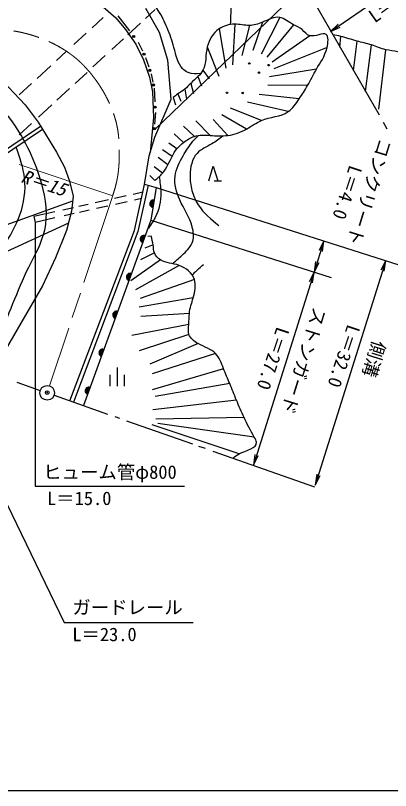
# Model space of a CAD drawing. Units: millimetres, scale not verified. Extents: x 40000 to 680000, y 20000 to 380000.
# Drawn here: x 212856 to 263806, y 205000 to 310128 of the extents above; entities that cross this region are included whole.
import ezdxf
from ezdxf.enums import TextEntityAlignment as Align

# ---------------------------------------------------------------- set-up
doc = ezdxf.new("R2010")
doc.units = ezdxf.units.MM
doc.header["$LTSCALE"] = 1000
doc.header["$PDMODE"] = 32
doc.header["$PDSIZE"] = 500
doc.linetypes.add('CHAIN', pattern=[18.5, 12, -1.5, 3.5, -1.5])
for name, color, linetype, lineweight in [('M-BGD', 7, 'Continuous', 25), ('M-BMK', 2, 'CHAIN', 13), ('M-BMK-SRVR', 3, 'Continuous', 25), ('M-STR-HTXT', 7, 'Continuous', 25), ('M-STR-STR3', 7, 'Continuous', 25), ('M-TTL-BAND', 7, 'Continuous', 25)]:
    doc.layers.add(name, color=color, linetype=linetype, lineweight=lineweight)
doc.layers.add('M-OTRS', color=6, linetype='Continuous')
doc.styles.add('ＭＳ ゴシック', font='')
doc.styles.get('ＭＳ ゴシック').set_extended_font_data('MS Gothic')

# ---------------------------------------------------------------- blocks, each defined once
blk = doc.blocks.new('open_arrow')
at = {"color": 0, "linetype": 'Continuous', "lineweight": -2}
blk.add_lwpolyline([(7.5, 1.25), (0, 0), (7.5, -1.25)], dxfattribs=at)

msp = doc.modelspace()

# ---------------------------------------------------------------- linework, layer by layer
at = {"layer": 'M-BGD'}
for p, q in [((224780, 311305), (226500, 309817)), ((231837, 310927), (230540, 309733)), ((232399, 307844), (230557, 311058)), ((224757, 309849), (223260, 308473)), ((226500, 309817), (227813, 308213)), ((226782, 310085), (228342, 308048)), ((229843, 309092), (228130, 307517)), ((246394, 309211), (245081, 305399)), ((248753, 309861), (246254, 304889)), ((227813, 308213), (229184, 306230)), ((240517, 308305), (241422, 302976)), ((242633, 308943), (242327, 303448)), ((244635, 308777), (243589, 304685)), ((250614, 308879), (246993, 304494)), ((222463, 307739), (220773, 306186)), ((233554, 304089), (232399, 307844)), ((252832, 307388), (247707, 303792)), ((256933, 305840), (257039, 307299)), ((227513, 306950), (225953, 305515)), ((229184, 306230), (230234, 304101)), ((229512, 306520), (230098, 305327)), ((258765, 302662), (259255, 306655)), ((260400, 299826), (261229, 306131)), ((219740, 305236), (218437, 304037)), ((238911, 305896), (240504, 301906)), ((255178, 305768), (247950, 302887)), ((262237, 297429), (263163, 305486)), ((225045, 304680), (223377, 303146)), ((230234, 304101), (231050, 301767)), ((230538, 304433), (230956, 303161)), ((233996, 298778), (233554, 304089)), ((217640, 303304), (215788, 301601)), ((253750, 302862), (247376, 301791)), ((210130, 302264), (214189, 298026)), ((222578, 302411), (220955, 300918)), ((231050, 301767), (231459, 299755)), ((231269, 302207), (231507, 301104)), ((237648, 301842), (238133, 300567)), ((238324, 302734), (239153, 301536)), ((215012, 300887), (213354, 299362)), ((236667, 300924), (237049, 299534)), ((220199, 300223), (218485, 298647)), ((231459, 299755), (231604, 296284)), ((231686, 300276), (231795, 298398)), ((235864, 300146), (236106, 298769)), ((252539, 300618), (247146, 300656)), ((231778, 293640), (233996, 298778)), ((234295, 298999), (234589, 297992)), ((234907, 299483), (235315, 298502)), ((251392, 298808), (245961, 299394)), ((214189, 298026), (215920, 295669)), ((217800, 298017), (215965, 296329)), ((246267, 295888), (242072, 297558)), ((249900, 297086), (244354, 298374)), ((231877, 296989), (231758, 295379)), ((244252, 294728), (240887, 296653)), ((215027, 295466), (213352, 293926)), ((215920, 295669), (218427, 291610)), ((231604, 296284), (231175, 291558)), ((239306, 293861), (237355, 295824)), ((241715, 293861), (239714, 296003)), ((208749, 290069), (216272, 295098)), ((216535, 294672), (209142, 289730)), ((237164, 293733), (235660, 295123)), ((231039, 291089), (231778, 293640)), ((235685, 292905), (234410, 294078)), ((234793, 292051), (233696, 292790)), ((218427, 291610), (219531, 289551)), ((234130, 291005), (232817, 291910)), ((230374, 287208), (231039, 291089)), ((233569, 289883), (232230, 290852)), ((219531, 289551), (220187, 287641)), ((232829, 288723), (231682, 289616)), ((239133, 287705), (239733, 289705)), ((239733, 289705), (240333, 287705)), ((231771, 287767), (231095, 288417)), ((220187, 287641), (220695, 285611)), ((229006, 280961), (230374, 287208)), ((230862, 287101), (229486, 280819)), ((230377, 287228), (231957, 286816)), ((239833, 287705), (240833, 287705)), ((230142, 286152), (228856, 285864)), ((231957, 286816), (231228, 282380)), ((220624, 284926), (199686, 277486)), ((220695, 285611), (220486, 283582)), ((225486, 285110), (223681, 284706)), ((227889, 285648), (226319, 285296)), ((229954, 285290), (229023, 285082)), ((220720, 284043), (219291, 283723)), ((222731, 284493), (221459, 284208)), ((225386, 284268), (223872, 283929)), ((228024, 284858), (226427, 284501)), ((218199, 283479), (215357, 282842)), ((215357, 282842), (215532, 282062)), ((220839, 283250), (219489, 282947)), ((220486, 283582), (219770, 280985)), ((222880, 283707), (221545, 283408)), ((220040, 281967), (200214, 272857)), ((218210, 282661), (215532, 282062)), ((231228, 282380), (222103, 257207)), ((219770, 280985), (218307, 277255)), ((220249, 257857), (229006, 280961)), ((229486, 280819), (220721, 257692)), ((231290, 280211), (230853, 280127)), ((231558, 279003), (230417, 278583)), ((231726, 277912), (229829, 276972)), ((218307, 277255), (216517, 273465)), ((232565, 276972), (228537, 274152)), ((235083, 276234), (229175, 272894)), ((216517, 273465), (213562, 268391)), ((237164, 274320), (229779, 271752)), ((236996, 271836), (229662, 270577)), ((236476, 269721), (229897, 269302)), ((213562, 268391), (209614, 261585)), ((236409, 268211), (228655, 266700)), ((236426, 266851), (229678, 264653)), ((237668, 265626), (231122, 262840)), ((240051, 264267), (231407, 261514)), ((226689, 262365), (226689, 259865)), ((241125, 262219), (231424, 259332)), ((225689, 261365), (225689, 259865)), ((227689, 259865), (227689, 261365)), ((241964, 260205), (231827, 258426)), ((242871, 257956), (231525, 256647)), ((243911, 255589), (231927, 255371)), ((243257, 250655), (231441, 254616)), ((245304, 252937), (232196, 254767))]:
    msp.add_line(p, q, dxfattribs=at)
for centre, radius in [((228927, 307284), 150), ((228927, 307284), 100), ((228927, 307284), 50), ((230318, 304880), 150), ((230318, 304880), 100), ((230318, 304880), 50), ((231112, 302684), 150), ((231112, 302684), 100), ((244622, 303627), 100), ((244622, 303627), 100), ((247264, 303389), 100), ((247264, 303389), 100), ((231112, 302684), 50), ((245928, 302379), 100), ((245928, 302379), 100), ((231597, 300690), 150), ((231597, 300690), 100), ((231597, 300690), 50), ((241593, 299648), 100), ((241593, 299648), 100), ((243731, 299618), 100), ((243731, 299618), 100), ((231836, 297694), 150), ((231836, 297694), 100), ((231836, 297694), 50), ((231713, 294775), 150), ((231713, 294775), 100), ((231713, 294775), 50)]:
    msp.add_circle(centre, radius, dxfattribs=at)
for centre, radius, start, end in [((231593, 284598), 500, 80.665, 260.665), ((231593, 284598), 500, 80.665, 260.665), ((231593, 284598), 450, 80.665, 260.665), ((231593, 284598), 400, 80.665, 260.665), ((231593, 284598), 350, 80.665, 260.665), ((231593, 284598), 300, 80.665, 260.665), ((231593, 284598), 250, 80.665, 260.665), ((231593, 284598), 200, 80.665, 260.665), ((231593, 284598), 150, 80.665, 260.665), ((231593, 284598), 100, 80.665, 260.665), ((231593, 284598), 50, 80.665, 260.665), ((230295, 279806), 500, 70.07371, 250.07371), ((230295, 279806), 500, 70.07371, 250.07371), ((230295, 279806), 450, 70.07371, 250.07371), ((230295, 279806), 400, 70.07371, 250.07371), ((230295, 279806), 350, 70.07371, 250.07371), ((230295, 279806), 300, 70.07371, 250.07371), ((230295, 279806), 250, 70.07371, 250.07371), ((230295, 279806), 200, 70.07371, 250.07371), ((230295, 279806), 150, 70.07371, 250.07371), ((230295, 279806), 100, 70.07371, 250.07371), ((230295, 279806), 50, 70.07371, 250.07371), ((228429, 274659), 500, 70.07371, 250.07371), ((228429, 274659), 500, 70.07371, 250.07371), ((228429, 274659), 450, 70.07371, 250.07371), ((228429, 274659), 400, 70.07371, 250.07371), ((228429, 274659), 350, 70.07371, 250.07371), ((228429, 274659), 300, 70.07371, 250.07371), ((228429, 274659), 250, 70.07371, 250.07371), ((228429, 274659), 200, 70.07371, 250.07371), ((228429, 274659), 150, 70.07371, 250.07371), ((228429, 274659), 100, 70.07371, 250.07371), ((228429, 274659), 50, 70.07371, 250.07371), ((226563, 269512), 500, 70.07371, 250.07371), ((226563, 269512), 500, 70.07371, 250.07371), ((226563, 269512), 450, 70.07371, 250.07371), ((226563, 269512), 400, 70.07371, 250.07371), ((226563, 269512), 350, 70.07371, 250.07371), ((226563, 269512), 300, 70.07371, 250.07371), ((226563, 269512), 250, 70.07371, 250.07371), ((226563, 269512), 200, 70.07371, 250.07371), ((226563, 269512), 150, 70.07371, 250.07371), ((226563, 269512), 100, 70.07371, 250.07371), ((226563, 269512), 50, 70.07371, 250.07371), ((224697, 264364), 500, 70.07371, 250.07371), ((224697, 264364), 500, 70.07371, 250.07371), ((224697, 264364), 450, 70.07371, 250.07371), ((224697, 264364), 400, 70.07371, 250.07371), ((224697, 264364), 350, 70.07371, 250.07371), ((224697, 264364), 300, 70.07371, 250.07371), ((224697, 264364), 250, 70.07371, 250.07371), ((224697, 264364), 200, 70.07371, 250.07371), ((224697, 264364), 150, 70.07371, 250.07371), ((224697, 264364), 100, 70.07371, 250.07371), ((224697, 264364), 50, 70.07371, 250.07371), ((222831, 259217), 500, 70.07371, 250.07371), ((222831, 259217), 500, 70.07371, 250.07371), ((222831, 259217), 450, 70.07371, 250.07371), ((222831, 259217), 400, 70.07371, 250.07371), ((222831, 259217), 350, 70.07371, 250.07371), ((222831, 259217), 300, 70.07371, 250.07371), ((222831, 259217), 250, 70.07371, 250.07371), ((222831, 259217), 200, 70.07371, 250.07371), ((222831, 259217), 150, 70.07371, 250.07371), ((222831, 259217), 100, 70.07371, 250.07371), ((222831, 259217), 50, 70.07371, 250.07371)]:
    msp.add_arc(centre, radius, start, end, dxfattribs=at)
for points, knots in [([(242071, 308922), (242130, 309973), (242189, 311024), (242166, 312083), (242142, 313215), (242023, 314356), (242166, 315463), (242339, 316805), (242896, 318098), (243167, 319437), (243328, 320229), (243388, 321038), (243449, 321846)], [0, 0, 0, 0, 1, 1, 1, 2, 2, 2, 3, 3, 3, 4, 4, 4, 4]), ([(237979, 302246), (237399, 302211), (236819, 302175), (236309, 302389), (236040, 302501), (235791, 302683), (235584, 302894), (234852, 303639), (234655, 304747), (234385, 305782), (234143, 306709), (233843, 307577), (233482, 308433), (233136, 309253), (232734, 310061), (232258, 310821), (231508, 312022), (230574, 313103), (229550, 314083), (228374, 315208), (227079, 316198), (225716, 317080), (224721, 317723), (223689, 318308), (222636, 318849), (221679, 319340), (220705, 319795), (219752, 320291), (219288, 320533), (218828, 320785), (218369, 321037)], [0, 0, 0, 0, 1, 1, 1, 2, 2, 2, 3, 3, 3, 4, 4, 4, 5, 5, 5, 6, 6, 6, 7, 7, 7, 8, 8, 8, 9, 9, 9, 10, 10, 10, 10]), ([(231771, 287767), (232147, 288065), (232522, 288364), (232829, 288723), (233126, 289070), (233358, 289474), (233569, 289883), (233761, 290256), (233935, 290634), (234130, 291005), (234322, 291371), (234534, 291731), (234793, 292051), (235051, 292369), (235357, 292648), (235685, 292905), (236136, 293258), (236630, 293571), (237164, 293733), (237840, 293939), (238579, 293903), (239306, 293861), (240122, 293813), (240923, 293758), (241715, 293861), (242597, 293976), (243467, 294287), (244252, 294728), (244934, 295110), (245552, 295589), (246267, 295888), (247444, 296381), (248884, 296386), (249900, 297086), (250505, 297503), (250960, 298166), (251392, 298808), (251799, 299411), (252185, 299995), (252539, 300618), (252960, 301359), (253334, 302156), (253750, 302862), (254279, 303758), (254878, 304509), (255178, 305768), (255344, 306464), (255419, 307314), (255073, 307553), (254637, 307852), (253537, 307186), (252832, 307388), (252419, 307506), (252142, 307923), (251800, 308207), (251446, 308501), (251022, 308653), (250614, 308879), (249985, 309229), (249395, 309755), (248753, 309861), (248007, 309984), (247190, 309537), (246394, 309211), (245804, 308969), (245226, 308792), (244635, 308777), (243980, 308761), (243311, 308942), (242633, 308943), (241888, 308944), (241133, 308725), (240517, 308305), (239710, 307756), (239143, 306861), (238911, 305896), (238652, 304825), (238805, 303668), (238324, 302734), (238157, 302409), (237912, 302111), (237648, 301842), (237332, 301519), (236987, 301237), (236667, 300924), (236400, 300663), (236151, 300381), (235864, 300146), (235564, 299902), (235223, 299709), (234907, 299483), (234696, 299332), (234496, 299165), (234295, 298999)], [0, 0, 0, 0, 1, 1, 1, 2, 2, 2, 3, 3, 3, 4, 4, 4, 5, 5, 5, 6, 6, 6, 7, 7, 7, 8, 8, 8, 9, 9, 9, 10, 10, 10, 11, 11, 11, 12, 12, 12, 13, 13, 13, 14, 14, 14, 15, 15, 15, 16, 16, 16, 17, 17, 17, 18, 18, 18, 19, 19, 19, 20, 20, 20, 21, 21, 21, 22, 22, 22, 23, 23, 23, 24, 24, 24, 25, 25, 25, 26, 26, 26, 27, 27, 27, 28, 28, 28, 29, 29, 29, 30, 30, 30, 31, 31, 31, 31]), ([(283861, 299863), (283337, 300105), (282813, 300347), (282300, 300611), (281804, 300867), (281317, 301143), (280809, 301377), (280292, 301615), (279752, 301811), (279198, 301941), (278549, 302094), (277882, 302157), (277224, 302263), (276644, 302356), (276070, 302482), (275491, 302585), (274794, 302710), (274089, 302802), (273396, 302948), (272540, 303129), (271702, 303394), (270858, 303633), (270190, 303822), (269519, 303996), (268844, 304157), (268185, 304314), (267523, 304459), (266870, 304640), (266172, 304833), (265485, 305066), (264775, 305204), (264239, 305308), (263692, 305359), (263163, 305486), (262505, 305645), (261877, 305924), (261229, 306131), (260581, 306338), (259912, 306475), (259255, 306655), (258513, 306858), (257786, 307118), (257039, 307299), (256683, 307386), (256322, 307455), (255962, 307523)], [0, 0, 0, 0, 1, 1, 1, 2, 2, 2, 3, 3, 3, 4, 4, 4, 5, 5, 5, 6, 6, 6, 7, 7, 7, 8, 8, 8, 9, 9, 9, 10, 10, 10, 11, 11, 11, 12, 12, 12, 13, 13, 13, 14, 14, 14, 15, 15, 15, 15]), ([(141198, 255563), (142916, 257239), (144634, 258914), (146580, 260281), (148265, 261465), (150121, 262418), (152024, 263245), (155375, 264701), (158872, 265765), (162185, 267236), (165985, 268924), (169542, 271149), (173313, 272982), (174624, 273619), (175961, 274210), (177184, 274978), (178990, 276113), (180546, 277637), (182083, 279151), (183901, 280942), (185693, 282719), (187526, 284473), (190835, 287640), (194281, 290735), (197627, 293788), (199416, 295420), (201177, 297041), (203312, 298445), (204385, 299150), (205553, 299801), (206759, 299775), (207502, 299759), (208260, 299486), (208937, 299110), (210372, 298312), (211440, 297049), (212384, 295723), (214201, 293169), (215556, 290377), (216376, 287316), (216931, 285243), (217240, 283046), (216799, 281026), (216413, 279255), (215450, 277620), (214622, 275946), (213019, 272706), (211923, 269322), (210328, 266148), (209641, 264782), (208862, 263455), (208084, 262128)], [0, 0, 0, 0, 1, 1, 1, 2, 2, 2, 3, 3, 3, 4, 4, 4, 5, 5, 5, 6, 6, 6, 7, 7, 7, 8, 8, 8, 9, 9, 9, 10, 10, 10, 11, 11, 11, 12, 12, 12, 13, 13, 13, 14, 14, 14, 15, 15, 15, 16, 16, 16, 17, 17, 17, 17]), ([(234217, 276497), (234712, 276916), (235207, 277334), (235693, 277800), (236215, 278301), (236728, 278855), (236930, 279516), (237118, 280127), (237040, 280828), (236864, 281471), (236502, 282796), (235721, 283874), (235165, 285125), (234713, 286141), (234409, 287271), (234538, 288341), (234656, 289315), (235134, 290240), (235643, 291113), (236046, 291802), (236468, 292460), (236971, 293059), (237192, 293322), (237428, 293574), (237664, 293826)], [0, 0, 0, 0, 1, 1, 1, 2, 2, 2, 3, 3, 3, 4, 4, 4, 5, 5, 5, 6, 6, 6, 7, 7, 7, 8, 8, 8, 8]), ([(241046, 293769), (240560, 293402), (240074, 293035), (239537, 292721), (238834, 292310), (238044, 291988), (237516, 291418), (236835, 290682), (236588, 289533), (236567, 288465), (236553, 287747), (236641, 287065), (236823, 286395), (237011, 285703), (237300, 285024), (237689, 284424), (238399, 283327), (239442, 282494), (240485, 281660)], [0, 0, 0, 0, 1, 1, 1, 2, 2, 2, 3, 3, 3, 4, 4, 4, 5, 5, 5, 6, 6, 6, 6]), ([(203417, 263737), (203909, 264715), (204401, 265694), (204794, 266714), (205437, 268386), (205816, 270172), (206568, 271786), (207193, 273128), (208076, 274352), (208951, 275567), (209879, 276856), (210799, 278135), (211639, 279474), (212355, 280614), (213013, 281798), (213467, 283076), (214027, 284653), (214274, 286374), (214094, 288022), (213935, 289478), (213442, 290876), (212949, 292275)], [0, 0, 0, 0, 1, 1, 1, 2, 2, 2, 3, 3, 3, 4, 4, 4, 5, 5, 5, 6, 6, 6, 7, 7, 7, 7]), ([(232370, 288269), (232478, 287571), (232586, 286872), (232598, 286162), (232619, 284978), (232372, 283760), (231831, 282715), (231535, 282144), (231151, 281625), (230766, 281106)], [0, 0, 0, 0, 1, 1, 1, 2, 2, 2, 3, 3, 3, 3]), ([(242414, 250103), (242670, 250294), (242927, 250485), (243257, 250655), (244184, 251132), (245696, 251442), (245606, 252232), (245582, 252446), (245440, 252696), (245304, 252937), (244773, 253881), (244332, 254708), (243911, 255589), (243548, 256350), (243200, 257152), (242871, 257956), (242562, 258710), (242271, 259465), (241964, 260205), (241688, 260870), (241400, 261523), (241125, 262219), (240833, 262956), (240556, 263742), (240051, 264267), (239451, 264889), (238530, 265145), (237668, 265626), (237120, 265932), (236596, 266328), (236426, 266851), (236293, 267259), (236375, 267743), (236409, 268211), (236446, 268731), (236422, 269232), (236476, 269721), (236553, 270427), (236792, 271110), (236996, 271836), (237230, 272667), (237420, 273554), (237164, 274320), (236873, 275190), (236006, 275904), (235083, 276234), (234226, 276539), (233320, 276513), (232565, 276972), (232203, 277192), (231875, 277524), (231726, 277912), (231595, 278252), (231601, 278634), (231558, 279003), (231510, 279417), (231400, 279814), (231290, 280211)], [0, 0, 0, 0, 1, 1, 1, 2, 2, 2, 3, 3, 3, 4, 4, 4, 5, 5, 5, 6, 6, 6, 7, 7, 7, 8, 8, 8, 9, 9, 9, 10, 10, 10, 11, 11, 11, 12, 12, 12, 13, 13, 13, 14, 14, 14, 15, 15, 15, 16, 16, 16, 17, 17, 17, 18, 18, 18, 19, 19, 19, 19]), ([(236875, 274969), (237009, 275092), (237143, 275214), (237277, 275337), (237442, 275487), (237606, 275637), (237770, 275788), (237977, 275979), (238183, 276172), (238388, 276364)], [0, 0, 0, 0, 1, 1, 1, 2, 2, 2, 3, 3, 3, 3])]:
    msp.add_open_spline(points, degree=3, knots=knots, dxfattribs=at)
at = {"layer": 'M-BMK'}
msp.add_line((225941, 285285), (217469, 259891), dxfattribs=at)
msp.add_open_spline([(199855, 304869), (200860, 305471), (201864, 306073), (202920, 306585), (204362, 307285), (205898, 307818), (207479, 308074), (209080, 308333), (210727, 308308), (212336, 308074), (214031, 307826), (215685, 307345), (217252, 306652), (218611, 306051), (219905, 305291), (221042, 304342), (221997, 303546), (222842, 302616), (223589, 301618), (224376, 300566), (225054, 299437), (225602, 298242), (226072, 297218), (226447, 296145), (226668, 295044), (226903, 293880), (226967, 292686), (226964, 291491), (226962, 290195), (226880, 288898), (226609, 287641), (226437, 286845), (226189, 286065), (225941, 285285)], degree=3, knots=[0, 0, 0, 0, 1, 1, 1, 2, 2, 2, 3, 3, 3, 4, 4, 4, 5, 5, 5, 6, 6, 6, 7, 7, 7, 8, 8, 8, 9, 9, 9, 10, 10, 10, 11, 11, 11, 11], dxfattribs=at)
at = {"layer": 'M-BMK-SRVR'}
for p, q in [((253419, 311933), (262241, 296635)), ((262800, 295665), (263321, 294761)), ((213020, 260391), (216222, 259269)), ((218109, 258607), (225357, 256067)), ((226341, 255722), (227003, 255490)), ((227932, 255164), (236885, 252026)), ((237732, 251729), (238613, 251420)), ((239665, 251051), (253496, 246203))]:
    msp.add_line(p, q, dxfattribs=at)
msp.add_circle((217166, 258938), 1000, dxfattribs=at)
at = {"layer": 'M-OTRS'}
msp.add_point((217174, 258984), dxfattribs=at)
at = {"layer": 'M-STR-HTXT', "lineweight": 13}
msp.add_line((213373, 289925), (226068, 285668), dxfattribs=at)
at = {"layer": 'M-STR-STR3'}
for p, q in [((231812, 294690), (259010, 320839)), ((255657, 307943), (273149, 320023)), ((231957, 286816), (265949, 275999)), ((215526, 282060), (215526, 246291)), ((231228, 282380), (255724, 274597)), ((254762, 279559), (253426, 275317)), ((263156, 276888), (253571, 246439)), ((253429, 275326), (245179, 249119)), ((199734, 268438), (219487, 227797)), ((215526, 246291), (235837, 246274)), ((219487, 227797), (236991, 227797))]:
    msp.add_line(p, q, dxfattribs=at)
at = {"layer": 'M-TTL-BAND'}
msp.add_line((40000, 205000), (579000, 205000), dxfattribs=at)

# ---------------------------------------------------------------- block references
at = {"layer": 'M-STR-STR3', "xscale": 193, "yscale": 193}
for p, rotation in [((255657, 307943), 34.6), ((254762, 279559), 252.5), ((253426, 275317), 72.5), ((263156, 276888), 252.5), ((253429, 275326), 252.5), ((245179, 249119), 72.5), ((253571, 246439), 72.5)]:
    msp.add_blockref('open_arrow', p, dxfattribs=dict(at, rotation=rotation))

# ---------------------------------------------------------------- texts
at = {"layer": 'M-STR-HTXT', "style": 'ＭＳ ゴシック', "oblique": 15}
msp.add_text('R＝15', height=1833, rotation=341.428, dxfattribs=at).set_placement((214041, 289286), align=Align.TOP_LEFT)
at = {"layer": 'M-STR-STR3', "style": 'ＭＳ ゴシック'}
for s, rotation, p in [('L＝22.0', 35.292, (261974, 308591)), ('コンクリート', 252.877, (261739, 293753)), ('L＝4.0', 251.64, (257727, 290124)), ('ストンガード', 252.745, (252846, 270862)), ('L＝32.0', 251.64, (257454, 268515)), ('L＝27.0', 251.64, (247844, 268192)), ('側溝', 252.57, (260928, 266353)), ('L＝15.0', 0.132, (217155, 243156)), ('L＝23.0', 0.132, (220584, 224699))]:
    msp.add_text(s, height=1833, rotation=rotation, dxfattribs=at).set_placement(p, align=Align.BOTTOM_LEFT)
for s, p in [('ヒューム管φ800', (216621, 246731)), ('ガードレール', (220581, 228377))]:
    msp.add_text(s, height=1833, dxfattribs=at).set_placement(p, align=Align.BOTTOM_LEFT)

doc.saveas('drawing.dxf')
